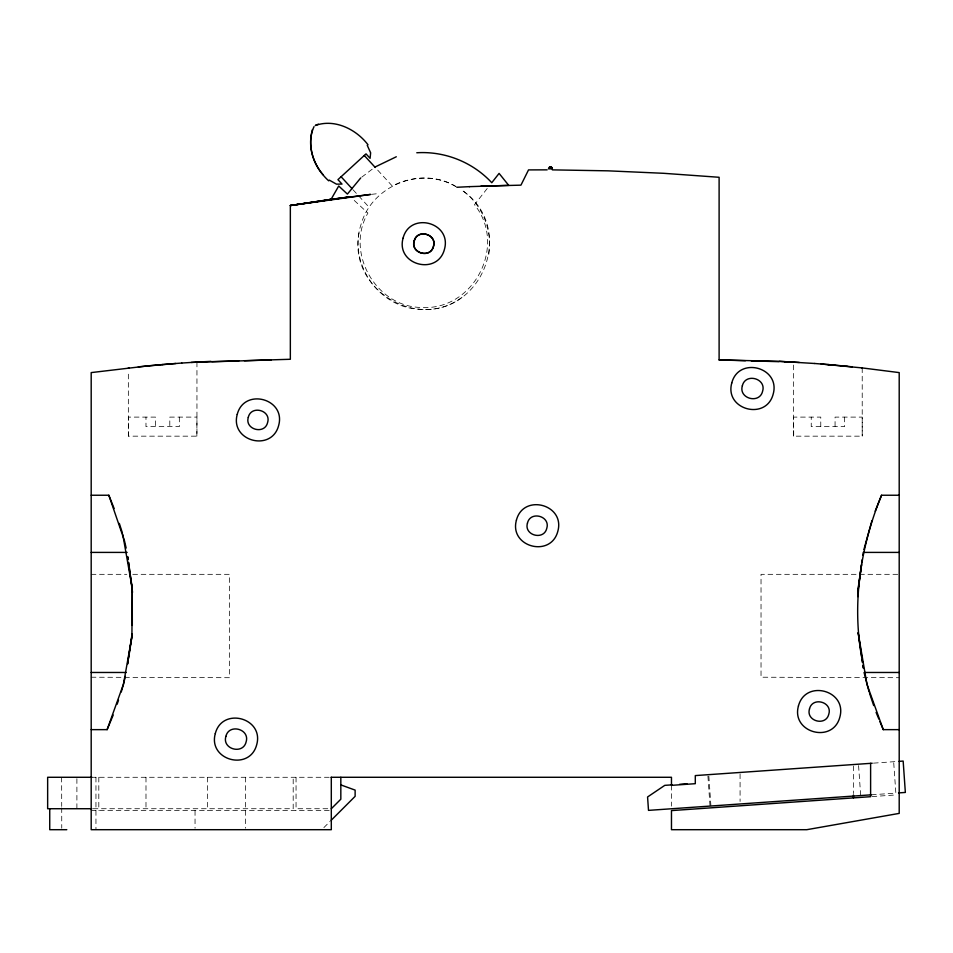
<?xml version="1.0" encoding="UTF-8"?>
<svg xmlns="http://www.w3.org/2000/svg" width="953" height="953" viewBox="0 0 953 953"><rect width="100%" height="100%" fill="white"/><g stroke="black" fill="none" stroke-linecap="round" stroke-linejoin="round"><path stroke-width="0.71" stroke-dasharray="4.76 3.57" d="M196.854 436.164L196.949 417.104L169.801 417.104L169.801 426.634M820.771 426.634L820.771 417.104L793.611 417.104L793.706 436.164L862.215 436.164L862.215 417.104L835.066 417.104L835.066 426.634M456.07 186.669C421.845 165.417 372.194 185.37 361.211 223.907C347.893 262.575 378.27 307.366 419.129 309.26C484.231 315.455 516.991 225.599 460.692 189.444M488.758 254.499C492.796 230.138 482.087 204.395 461.967 190.076M359.055 232.877C347.881 288.64 417.092 331.751 462.205 297.133M487.221 188.503L474.475 204.716C507.687 245.707 473.45 311.274 420.833 307.45C375.553 306.556 345.057 252.2 367.894 213.079L352.789 199.082M323.865 827.609L330.107 821.355M361.783 177.139L372.849 168.705M371.503 194.341L377.007 193.721M873.472 763.139L896.368 761.542M871.483 794.802L895.844 793.099L893.652 761.733M872.043 796.589L896.344 794.897M91.19 574.325L126.844 574.325M132.789 574.325L229.351 574.325L229.351 677.702L123.866 677.333M897.714 574.325L761.03 574.325L761.03 677.214L899.203 677.702M91.19 777.279L331.299 777.279M93.156 808.728L293.19 808.728L293.19 777.279M297.991 808.728L329.881 808.728M91.19 810.634L331.299 810.634M91.19 677.214L122.389 677.333M455.951 186.574C436.76 175.197 411.827 175.59 392.302 186.038L376.28 168.586M353.122 189.85L369.145 207.313M858.582 765.616L860.678 795.552M708.841 776.076L710.938 806.012M707.924 776.135L710.021 806.083M128.441 436.164L128.345 417.104L155.506 417.104L155.506 426.634M61.647 777.279L61.707 806.393M61.719 807.858L61.754 828.228M862.215 367.918L862.215 436.164M853.459 765.986L853.459 793.539M844.596 417.104L844.596 426.634L811.241 426.634L811.241 417.104M793.611 365.059L793.611 436.164M740.076 773.907L740.076 801.461M671.472 785.355L671.472 806.143M296.049 777.279L296.049 810.634M245.552 777.279L245.552 828.228M207.432 777.279L207.432 810.634M196.949 362.08L196.949 436.164L128.345 436.164L128.345 370.86M195.043 810.634L195.043 828.228M179.331 417.104L179.331 426.634L145.976 426.634L145.976 417.104M145.988 777.279L145.988 808.728M98.814 777.279L98.814 810.634M95.955 777.279L95.955 829.694M76.895 778.708L76.895 808.728"/><path stroke-width="1.43" d="M128.56 658.178L131.907 636.735L132.264 588.489L130.418 575.505M132.312 625.43L132.264 588.489L122.734 534.264M857.879 596.649L858.129 588.489L861.607 563.962M857.855 592.337L860.738 570.942M861.131 568.095L861.512 565.248M861.893 562.389L862.286 559.542M862.858 555.265L863.239 552.406L899.203 552.406M127.595 663.931L132.05 634.043M127.666 663.896L128.107 661.037M131.907 636.735L123.449 684.242L121.269 691.961M314.025 126.642C305.401 145.201 314.156 167.657 328.654 180.796L329.357 180.153L336.492 184.155L341.996 184.072L337.934 179.641L366.023 153.874L370.086 158.305L370.646 152.825L367.262 145.368L367.965 144.725C356.112 129.155 334.491 118.506 315.264 125.51L318.326 124.176M863.906 549.524L871.935 520.672M125.367 676.392L123.449 684.242L107.117 729.641L91.19 729.641M312.441 129.572C307.998 145.213 312.227 162.796 323.162 174.816M117.148 704.231L118.517 700.145M899.203 495.238L881.549 495.238C860.666 546.009 851.922 602.403 861.607 656.748M875.176 511.189L881.549 495.238M107.117 729.641L113.204 715.036M360.687 177.985L347.404 194.078L338.72 186.014L331.072 199.344L349.596 196.914L290.343 205.526L290.343 359.269L244.444 360.71M331.299 808.728L340.829 799.198L340.829 777.279M331.156 820.307L355.124 796.339L355.124 790.108L340.829 784.903M375.065 167.013L396.305 156.768M332.704 199.165L325.414 200.142L370.55 194.424L290.343 205.526L332.406 199.165M290.343 205.526L332.823 199.106M149.538 365.702L91.19 372.599L91.19 829.694L331.299 829.694L331.299 777.279M128.345 367.894L128.989 367.822M138.34 366.822L175.864 363.474M149.418 365.714L156.03 365.106M155.887 365.118L162.725 364.522M162.582 364.534L169.408 363.975M169.289 363.986L181.773 363.057M872.198 763.234L695.297 775.587L695.297 783.688L671.472 785.355L671.472 777.279L331.096 777.279M899.084 761.352L903.158 761.066L905.35 792.443L898.56 792.908M672.199 784.843L664.789 785.355L647.575 796.97L648.505 810.372L871.483 794.802M679.608 784.319L687.018 783.807M181.725 363.057L196.949 362.08M191.196 362.426L271.164 359.936M210.994 361.354L196.306 362.128L206.587 361.818M456.856 187.276L469.519 186.645M469.317 186.657L508.711 185.358L499.086 173.398L491.772 182.714C472.688 162.141 444.789 151.003 416.783 152.766M480.931 186.169L520.946 185.156L528.522 169.908L547.177 169.848M211.792 361.652L238.869 360.877M91.19 495.238L108.833 495.238L114.146 508.533M91.19 552.406L127.142 552.406M91.19 672.473L126.32 672.473M899.203 672.473L864.061 672.473L869.112 691.961M879.953 721.671L883.264 729.641L899.203 729.641M91.869 777.279L47.65 777.279L47.65 808.728L91.869 808.728M66.805 829.694L49.735 829.694L49.735 808.728M552.347 169.872L607.99 170.837L663.598 173.303L719.11 177.282L719.11 359.936L745.413 360.699M719.11 359.936L779.316 361.342L814.791 363.498M751.25 360.865L779.006 361.675M784.855 361.842L793.611 362.092M779.316 361.342L799.364 362.438M814.708 363.486L834.685 365.142M827.835 364.534L841.142 365.738M821.152 363.986L862.215 367.918M841.022 365.726L847.074 366.309M846.979 366.309L852.232 366.834M861.583 367.846L899.203 372.599L899.203 813.397L806.774 829.694L671.472 829.694L671.472 810.598L870.613 796.696L870.613 763.341M364.272 155.482L375.279 167.49M341.103 176.746L352.122 188.754M876.081 712.379L878.845 719.015M883.264 729.641L866.932 684.242L858.129 632.625L862.584 662.502M108.833 495.238L124.498 540.875L126.153 548.082M869.577 693.319L873.698 705.589M119.328 523.4L122.377 532.941M862.048 659.607L862.501 662.466M862.941 665.325L863.394 668.184L863.001 665.349M128.167 559.625L127.75 556.743L128.107 559.542M128.572 562.508L130.013 572.61M128.488 562.389L132.538 592.337M853.459 794.993L853.459 797.887M237.237 414.364C229.768 441.179 271.724 452.425 278.657 425.467C286.138 398.652 244.171 387.406 237.237 414.364M248.292 417.319C244.492 429.612 264.755 435.044 267.614 422.501C271.414 410.219 251.139 404.787 248.292 417.319M215.295 733.56C207.825 760.375 249.781 771.62 256.714 744.662C264.195 717.847 222.228 706.602 215.295 733.56M225.885 736.395C221.906 749.272 243.134 754.967 246.136 741.827C250.103 728.95 228.875 723.267 225.885 736.395M403.071 238.131C395.59 264.946 437.558 276.191 444.479 249.233C451.96 222.418 409.993 211.173 403.071 238.131M414.114 241.085C410.314 253.379 430.577 258.811 433.436 246.267C437.236 233.985 416.973 228.553 414.114 241.085M516.419 520.159C508.938 546.962 550.905 558.208 557.839 531.25C565.308 504.435 523.34 493.189 516.419 520.159M527.462 523.114C523.662 535.407 543.937 540.827 546.784 528.296C550.584 516.002 530.321 510.57 527.462 523.114M731.773 382.963C724.292 409.778 766.26 421.023 773.193 394.065C780.662 367.25 738.706 356.005 731.773 382.963M742.351 385.798C738.372 398.676 759.612 404.358 762.603 391.23C766.581 378.353 745.341 372.659 742.351 385.798M798.435 705.982C790.966 732.797 832.922 744.043 839.855 717.085C847.336 690.27 805.368 679.024 798.435 705.982M809.49 708.949C805.69 721.23 825.953 726.662 828.812 714.119C832.612 701.837 812.337 696.405 809.49 708.949M414.364 240.692C410.052 252.795 430.065 259.097 433.46 246.696C437.772 234.581 417.759 228.279 414.364 240.692M551.394 167.216L549.488 167.216L552.347 168.872L548.535 168.872A1.906 1.906 0 0 1 550.441 166.966A1.906 1.906 0 0 1 552.347 168.872L551.394 167.216"/></g></svg>
